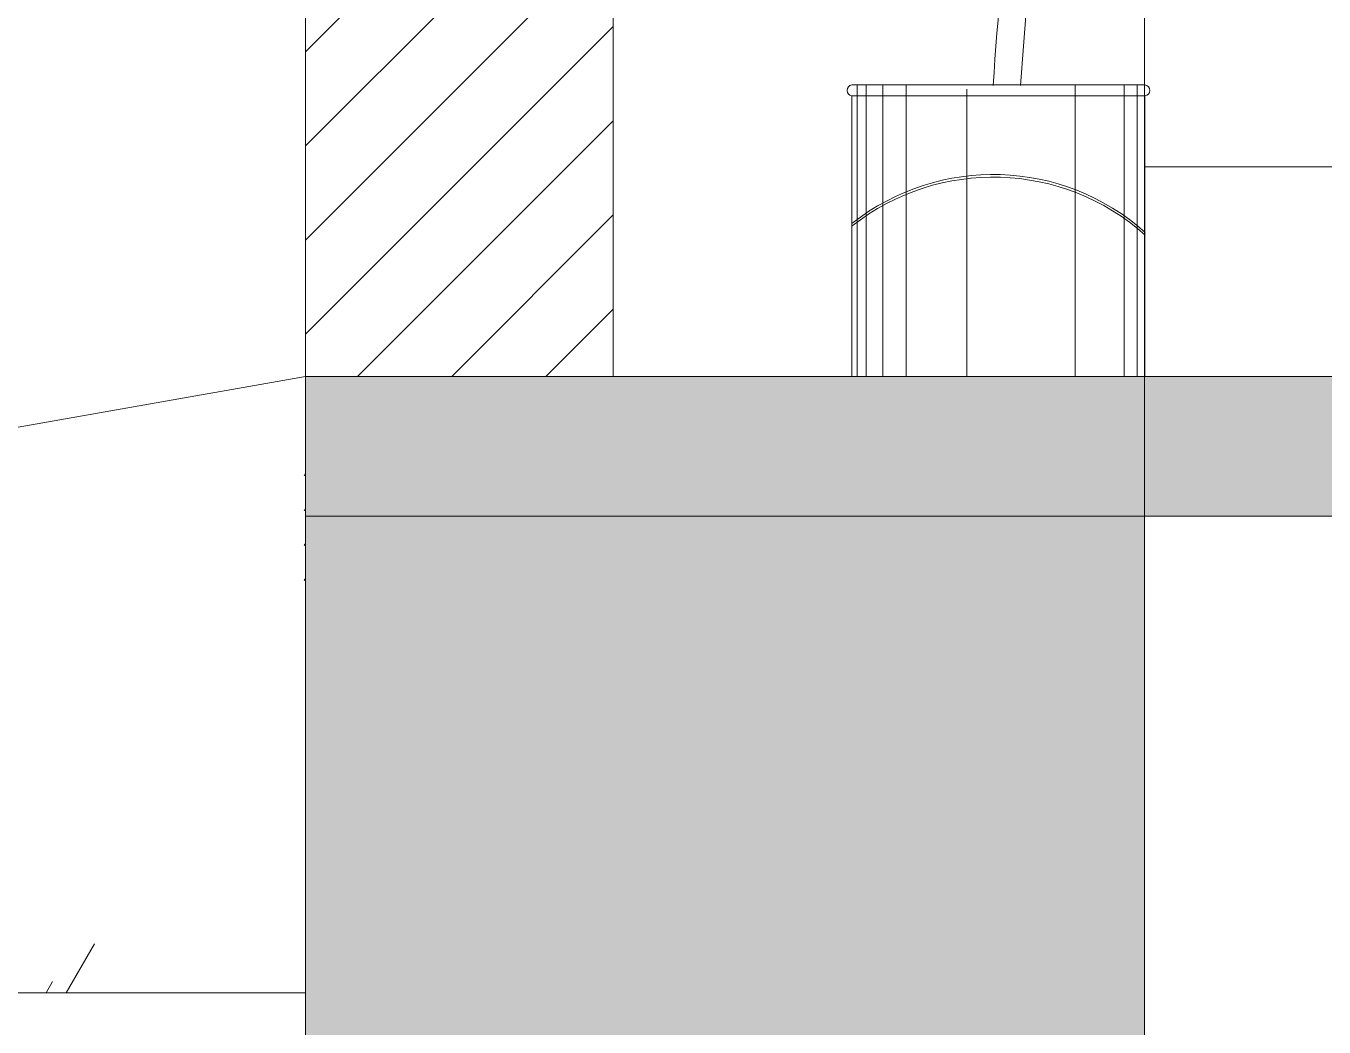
# Model space of a CAD drawing. Header units: millimetres. Extents: x -213 to 151, y -74 to 135.
# Drawn here: x 69.066 to 69.995, y -65.313 to -64.597 of the extents above; entities that cross this region are included whole.
import ezdxf

# ---------------------------------------------------------------- set-up
doc = ezdxf.new("R2010")
doc.units = ezdxf.units.MM
doc.header["$LTSCALE"] = 15
doc.layers.add('G', color=8, linetype='Continuous')

# ---------------------------------------------------------------- blocks, each defined once
blk = doc.blocks.new('sf')
at = {"color": 43, "lineweight": 5}
for p, q in [((17714.8, 470560.5), (18114.8, 470560.5)), ((17714.8, 470162.6), (17714.8, 470545.5)), ((17714.8, 470545.5), (18114.8, 470545.5)), ((17725.4, 470162.6), (17725.4, 470560.5)), ((17743, 470162.6), (17743, 470560.5)), ((17810, 470162.6), (17810, 470560.5)), ((17958.1, 470162.6), (17958.1, 470554.5)), ((18041, 470162.6), (18041, 470560.5)), ((18072.7, 470162.6), (18072.7, 470560.5)), ((18095.6, 470162.6), (18095.6, 470560.5)), ((18107.9, 470162.6), (18107.9, 470560.5)), ((18114.8, 470545.5), (18114.8, 470162.6)), ((18114.8, 470162.6), (17714.8, 470162.6))]:
    blk.add_line(p, q, dxfattribs=at)
for centre, radius, start, end in [((14315, 470338.5), 3576.4, 3.5464, 8.1291), ((14352.4, 470338.5), 3576.4, 3.5464, 8.1291), ((17715.7, 470553), 7.55, 96.4136, 263.5864), ((18114, 470553), 7.55, 276.4136, 83.5864), ((17921.9, 470126.5), 311.7, 51.8364, 131.7408), ((17921.9, 470122.9), 311.7, 51.8364, 131.7408)]:
    blk.add_arc(centre, radius, start, end, dxfattribs=at)

msp = doc.modelspace()

# ---------------------------------------------------------------- hatches: boundary and pattern name
at = {"linetype": 'Continuous', "lineweight": 13, "true_color": 0xb64b2b}
h = msp.add_hatch(dxfattribs=at)
h.set_pattern_fill('ANSI31', color=15, scale=0.015)
h.set_pattern_definition([(45, (-640.055973, -17.50791), (-0.0336759605, 0.0336759605), [])])
h.paths.add_polyline_path([(69.48632, -62.14729), (69.26632, -62.14729), (69.26632, -64.84729), (69.48632, -64.84729)])
at = {"linetype": 'Continuous', "lineweight": 13}
h = msp.add_hatch(dxfattribs=at)
h.set_pattern_fill('GLASS', color=4, scale=0.5, pattern_type=2)
h.set_pattern_definition([(60, (-395.59868, 12.3177), (-0.374989, 0.2165), [0.14, -0.36]), (60, (-395.53868, 12.3427), (-0.374989, 0.2165), [0.06, -0.44]), (60, (-395.59868, 12.3427), (-0.374989, 0.2165), [0.1, -0.4]), (60, (-395.56868, 12.3177), (-0.374989, 0.2165), [0.125, -0.375]), (60, (-395.59868, 12.2927), (-0.374989, 0.2165), [0.2, -0.3]), (60, (-395.59868, 12.3677), (-0.374989, 0.2165), [0.05, -0.45])])
h.paths.add_polyline_path([(69.26632, -65.2881), (69.26632, -64.84729), (66.76632, -65.2881)])
h = msp.add_hatch(color=256, dxfattribs=at)
h.dxf.hatch_style = 1
h.paths.add_polyline_path([(69.26632, -64.84729), (69.26632, -64.94729), (100.86632, -64.94729), (100.86632, -65.04729), (100.86632, -64.84729)])
h = msp.add_hatch(color=256, dxfattribs=at)
h.dxf.hatch_style = 1
h.paths.add_polyline_path([(69.26632, -65.64729), (69.86632, -65.64729), (69.86632, -64.84729), (69.26632, -64.84729)])

# ---------------------------------------------------------------- linework, layer by layer
for p, q in [((69.26632, -26.34729), (69.26632, -64.84729)), ((69.26632, -64.84729), (69.26632, -61.52749)), ((69.26632, -64.84729), (69.26632, -61.7881)), ((69.86632, -71.36164), (69.86632, -64.08659)), ((69.26632, -69.74729), (69.26632, -64.84729)), ((69.26632, -71.36164), (69.26632, -65.2881))]:
    msp.add_line(p, q, dxfattribs=at)
for points in [[(69.26632, -64.84729), (69.48632, -64.84729), (69.48632, -62.14729), (69.26632, -62.14729)], [(69.26632, -65.64729), (69.86632, -65.64729), (69.86632, -64.84729), (69.26632, -64.84729)]]:
    msp.add_lwpolyline(points, close=True, dxfattribs=at)
at = {"color": 4, "linetype": 'Continuous', "lineweight": 13}
msp.add_lwpolyline([(69.26632, -65.2881), (66.76632, -65.2881), (69.26632, -64.84729)], dxfattribs=at)
at = {"linetype": 'Continuous', "lineweight": 13}
for points in [[(69.26632, -64.84729), (100.86632, -64.84729)], [(100.86632, -64.94729), (69.26632, -64.94729)]]:
    msp.add_lwpolyline(points, dxfattribs=at)
at = {"layer": 'G', "lineweight": 0}
msp.add_lwpolyline([(70.27563, -64.69729), (69.86632, -64.69729)], dxfattribs=at)

# ---------------------------------------------------------------- block references
at = {"lineweight": 5, "xscale": -0.0005240255359560251, "yscale": 0.0005240255359560251, "zscale": 0.0005240255359560251}
msp.add_blockref('sf', (79.14977, -311.22448), dxfattribs=at)

doc.saveas('drawing.dxf')
